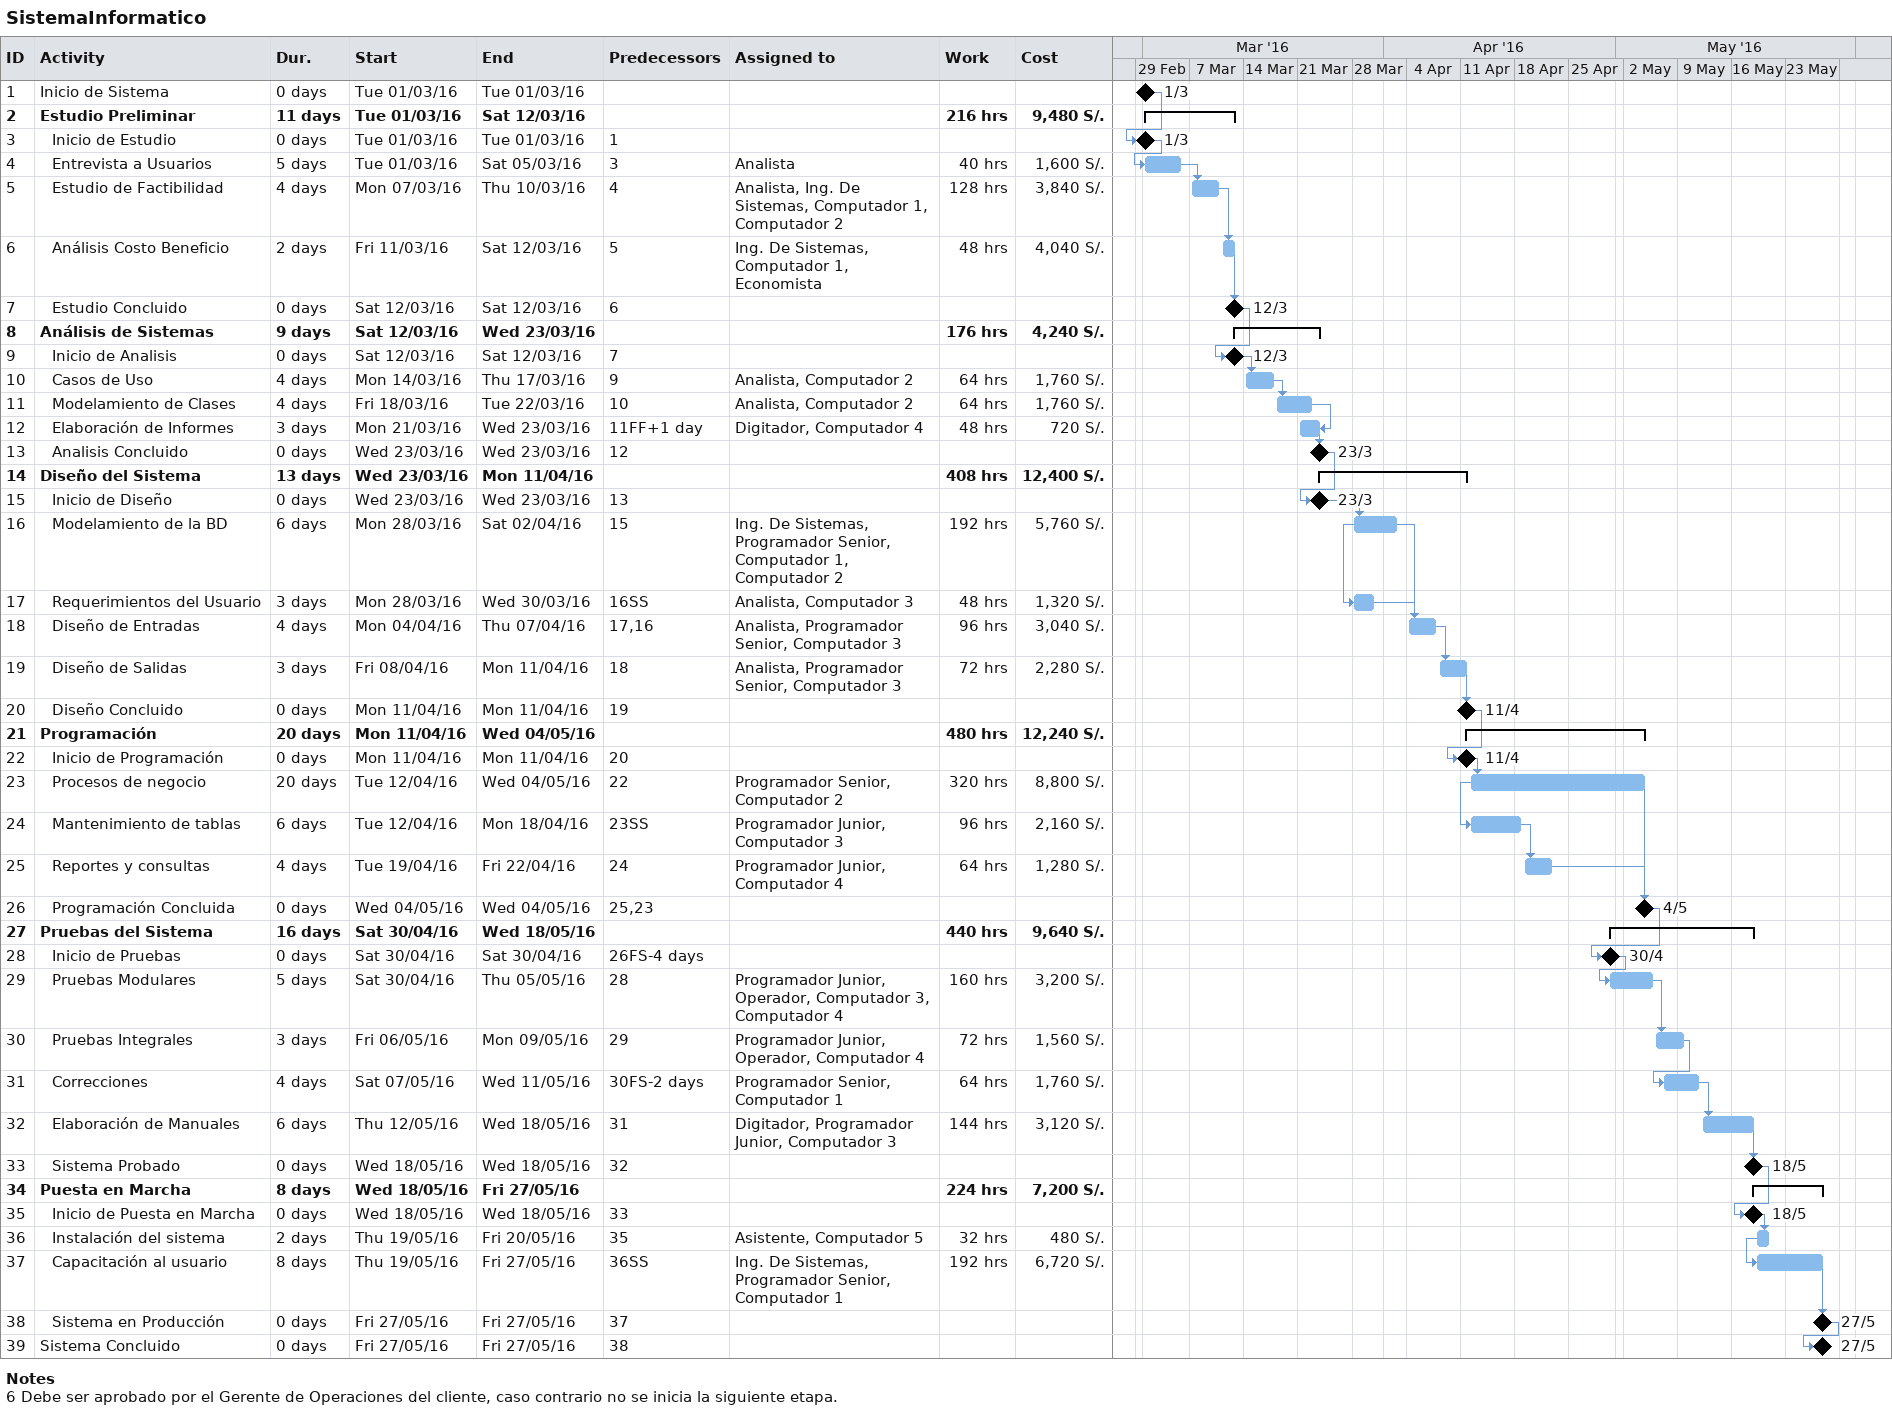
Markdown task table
SistemaInformatico

| ID | Level | Task | Duration | Start | Finish | Predecessors | Resources | Work (h) | Cost (S/.) |
|---|---|---|---|---|---|---|---|---|---|
| 1 | 1 | Inicio de Sistema | 0d | 2016-03-01 | 2016-03-01 |  |  |  |  |
| 2 | 1 | **Estudio Preliminar** | 11d | 2016-03-01 | 2016-03-12 |  |  | 216 | 9480 |
| 3 | 2 | Inicio de Estudio | 0d | 2016-03-01 | 2016-03-01 | 1 |  |  |  |
| 4 | 2 | Entrevista a Usuarios | 5d | 2016-03-01 | 2016-03-05 | 3 | Analista | 40 | 1600 |
| 5 | 2 | Estudio de Factibilidad | 4d | 2016-03-07 | 2016-03-10 | 4 | Analista, Ing. De Sistemas, Computador 1, Computador 2 | 128 | 3840 |
| 6 | 2 | Análisis Costo Beneficio | 2d | 2016-03-11 | 2016-03-12 | 5 | Ing. De Sistemas, Computador 1, Economista | 48 | 4040 |
| 7 | 2 | Estudio Concluido | 0d | 2016-03-12 | 2016-03-12 | 6 |  |  |  |
| 8 | 1 | **Análisis de Sistemas** | 9d | 2016-03-12 | 2016-03-23 |  |  | 176 | 4240 |
| 9 | 2 | Inicio de Analisis | 0d | 2016-03-12 | 2016-03-12 | 7 |  |  |  |
| 10 | 2 | Casos de Uso | 4d | 2016-03-14 | 2016-03-17 | 9 | Analista, Computador 2 | 64 | 1760 |
| 11 | 2 | Modelamiento de Clases | 4d | 2016-03-18 | 2016-03-22 | 10 | Analista, Computador 2 | 64 | 1760 |
| 12 | 2 | Elaboración de Informes | 3d | 2016-03-21 | 2016-03-23 | 11FF+1d | Digitador, Computador 4 | 48 | 720 |
| 13 | 2 | Analisis Concluido | 0d | 2016-03-23 | 2016-03-23 | 12 |  |  |  |
| 14 | 1 | **Diseño del Sistema** | 13d | 2016-03-23 | 2016-04-11 |  |  | 408 | 12400 |
| 15 | 2 | Inicio de Diseño | 0d | 2016-03-23 | 2016-03-23 | 13 |  |  |  |
| 16 | 2 | Modelamiento de la BD | 6d | 2016-03-28 | 2016-04-02 | 15 | Ing. De Sistemas, Programador Senior, Computador 1, Computador 2 | 192 | 5760 |
| 17 | 2 | Requerimientos del Usuario | 3d | 2016-03-28 | 2016-03-30 | 16SS | Analista, Computador 3 | 48 | 1320 |
| 18 | 2 | Diseño de Entradas | 4d | 2016-04-04 | 2016-04-07 | 17, 16 | Analista, Programador Senior, Computador 3 | 96 | 3040 |
| 19 | 2 | Diseño de Salidas | 3d | 2016-04-08 | 2016-04-11 | 18 | Analista, Programador Senior, Computador 3 | 72 | 2280 |
| 20 | 2 | Diseño Concluido | 0d | 2016-04-11 | 2016-04-11 | 19 |  |  |  |
| 21 | 1 | **Programación** | 20d | 2016-04-11 | 2016-05-04 |  |  | 480 | 12240 |
| 22 | 2 | Inicio de Programación | 0d | 2016-04-11 | 2016-04-11 | 20 |  |  |  |
| 23 | 2 | Procesos de negocio | 20d | 2016-04-12 | 2016-05-04 | 22 | Programador Senior, Computador 2 | 320 | 8800 |
| 24 | 2 | Mantenimiento de tablas | 6d | 2016-04-12 | 2016-04-18 | 23SS | Programador Junior, Computador 3 | 96 | 2160 |
| 25 | 2 | Reportes y consultas | 4d | 2016-04-19 | 2016-04-22 | 24 | Programador Junior, Computador 4 | 64 | 1280 |
| 26 | 2 | Programación Concluida | 0d | 2016-05-04 | 2016-05-04 | 25, 23 |  |  |  |
| 27 | 1 | **Pruebas del Sistema** | 16d | 2016-04-30 | 2016-05-18 |  |  | 440 | 9640 |
| 28 | 2 | Inicio de Pruebas | 0d | 2016-04-30 | 2016-04-30 | 26FS-4d |  |  |  |
| 29 | 2 | Pruebas Modulares | 5d | 2016-04-30 | 2016-05-05 | 28 | Programador Junior, Operador, Computador 3, Computador 4 | 160 | 3200 |
| 30 | 2 | Pruebas Integrales | 3d | 2016-05-06 | 2016-05-09 | 29 | Programador Junior, Operador, Computador 4 | 72 | 1560 |
| 31 | 2 | Correcciones | 4d | 2016-05-07 | 2016-05-11 | 30FS-2d | Programador Senior, Computador 1 | 64 | 1760 |
| 32 | 2 | Elaboración de Manuales | 6d | 2016-05-12 | 2016-05-18 | 31 | Digitador, Programador Junior, Computador 3 | 144 | 3120 |
| 33 | 2 | Sistema Probado | 0d | 2016-05-18 | 2016-05-18 | 32 |  |  |  |
| 34 | 1 | **Puesta en Marcha** | 8d | 2016-05-18 | 2016-05-27 |  |  | 224 | 7200 |
| 35 | 2 | Inicio de Puesta en Marcha | 0d | 2016-05-18 | 2016-05-18 | 33 |  |  |  |
| 36 | 2 | Instalación del sistema | 2d | 2016-05-19 | 2016-05-20 | 35 | Asistente, Computador 5 | 32 | 480 |
| 37 | 2 | Capacitación al usuario | 8d | 2016-05-19 | 2016-05-27 | 36SS | Ing. De Sistemas, Programador Senior, Computador 1 | 192 | 6720 |
| 38 | 2 | Sistema en Producción | 0d | 2016-05-27 | 2016-05-27 | 37 |  |  |  |
| 39 | 1 | Sistema Concluido | 0d | 2016-05-27 | 2016-05-27 | 38 |  |  |  |

Notes
- 6: Debe ser aprobado por el Gerente de Operaciones del cliente, caso contrario no se inicia la siguiente etapa.
